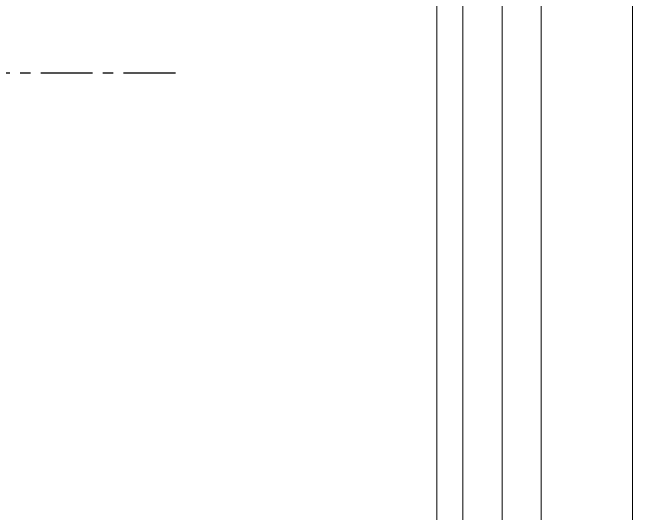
# Model space of a CAD drawing. Header units: millimetres. Extents: x 29078 to 32945, y -44812 to -43100.
# Drawn here: x 30457.7 to 30837.9, y -44505.1 to -44198 of the extents above; entities that cross this region are included whole.
import ezdxf

# ---------------------------------------------------------------- set-up
doc = ezdxf.new("R2010")
doc.units = ezdxf.units.MM
doc.linetypes.add('DASHDOT', pattern=[50.8, 31.75, -6.35, 6.35, -6.35])
doc.layers.add('TK', color=7, linetype='Continuous', lineweight=13)
doc.layers.add('中心线层', color=2, linetype='DASHDOT', lineweight=25)
doc.layers.add('不可打印', color=7, linetype='Continuous', lineweight=13, plot=False)

# ---------------------------------------------------------------- blocks, each defined once
blk = doc.blocks.new('A$C2D533E0D')
at = {"layer": 'TK', "ltscale": 2}
for p, q in [((-414, 6), (-414, 291)), ((-6, 291), (-6, 6)), ((-400, 10), (-400, 287)), ((-10, 287), (-10, 10)), ((-10, 287), (-10, 10))]:
    blk.add_line(p, q, dxfattribs=at)
at = {"layer": '不可打印', "color": 1, "linetype": 'Continuous', "ltscale": 2}
for p, q in [((-420, 0), (-420, 297)), ((0, 297), (0, 0))]:
    blk.add_line(p, q, dxfattribs=at)

msp = doc.modelspace()

# ---------------------------------------------------------------- linework, layer by layer
at = {"layer": '中心线层'}
msp.add_line((30557.615, -44235.262), (29255.615, -44235.263), dxfattribs=at)

# ---------------------------------------------------------------- block references
at = {"layer": 'TK', "xscale": 4, "yscale": 4, "zscale": 4}
for p in [(30757.898, -44812.306), (32437.898, -44812.306)]:
    msp.add_blockref('A$C2D533E0D', p, dxfattribs=at)

doc.saveas('drawing.dxf')
